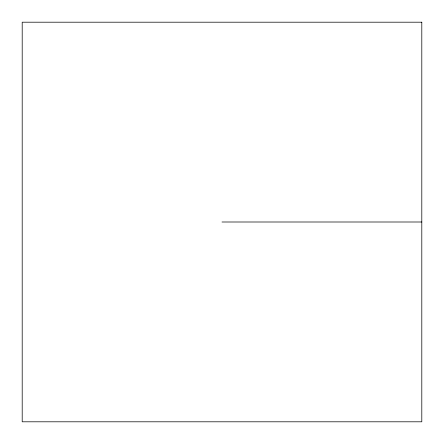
<?xml version="1.0" encoding="UTF-8"?>
<svg xmlns="http://www.w3.org/2000/svg" width="444" height="444" viewBox="0 0 444 444"><rect width="100%" height="100%" fill="white"/><g stroke="black" fill="none" stroke-linecap="round" stroke-linejoin="round"><path stroke-width="0.67" d="M222 222L421.8 222M421.8 22.2L22.2 22.2L22.2 421.8L421.8 421.8L421.8 22.2"/></g></svg>
